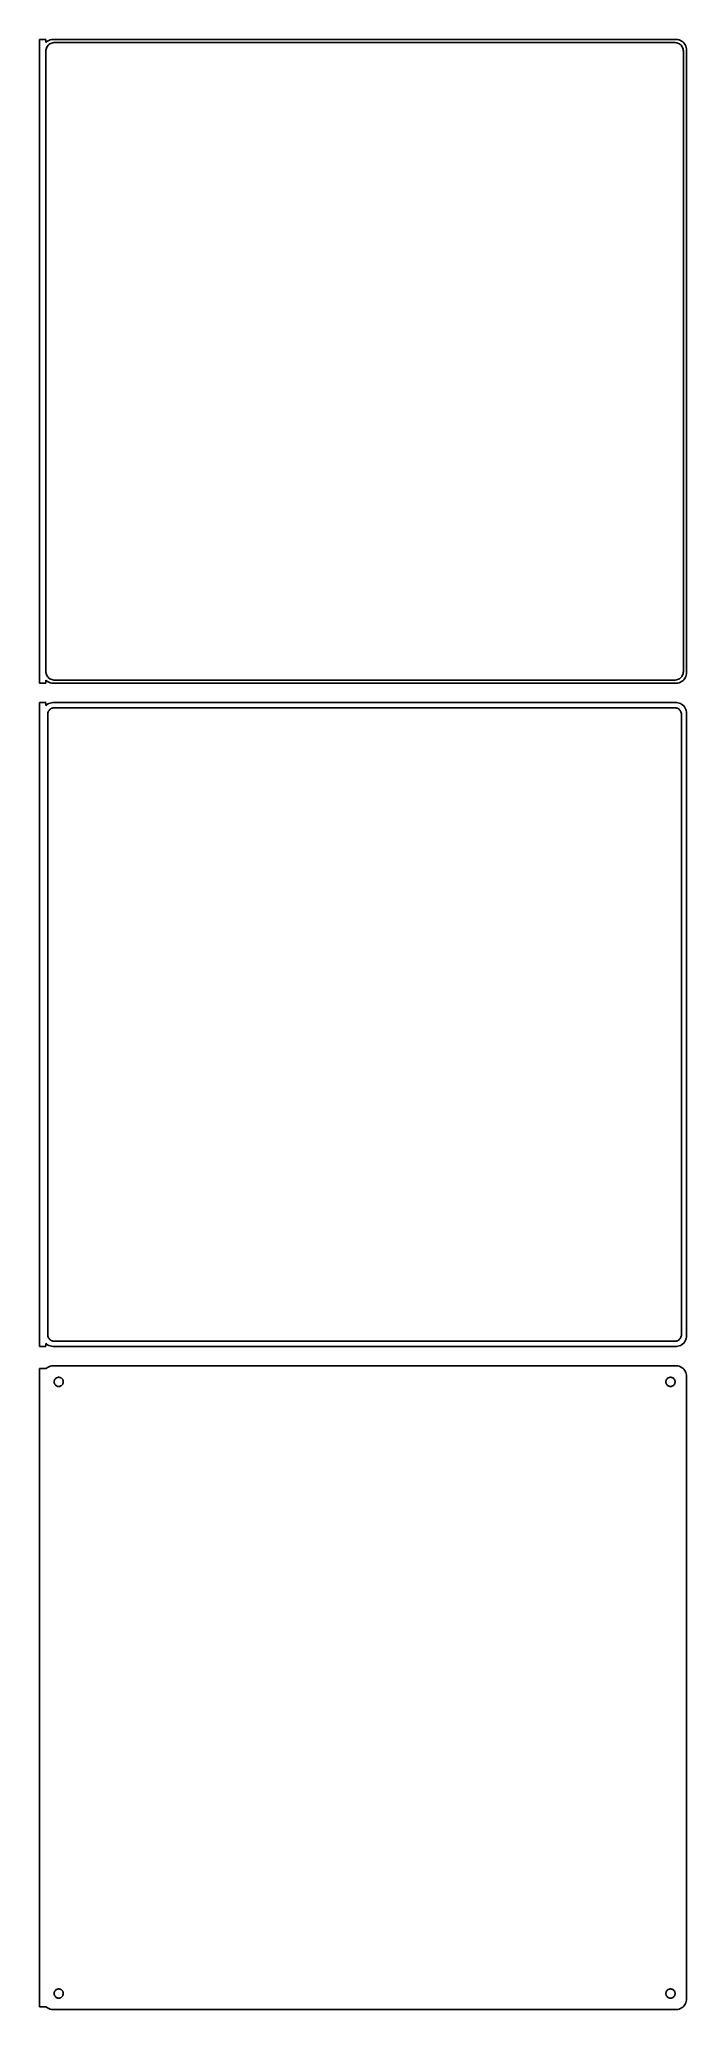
# Model space of a CAD drawing. Header units: metres. Extents: x -152 to 150, y 777 to 1695.
import ezdxf

# ---------------------------------------------------------------- set-up
doc = ezdxf.new("R2010")
doc.units = ezdxf.units.M

msp = doc.modelspace()

# ---------------------------------------------------------------- linework, layer by layer
for p, q in [((-148.5, 1694.99), (-151.5, 1694.99)), ((-151.5, 1694.99), (-151.5, 1395.01)), ((-148.5, 1693.56), (-148.5, 1694.99)), ((-148.187, 1693.85), (-148.5, 1693.56)), ((-148.5, 1689.5), (-148.468, 1690)), ((-148.5, 1400.5), (-148.5, 1689.5)), ((-148.468, 1690), (-148.374, 1690.49)), ((-148.374, 1690.49), (-148.219, 1690.97)), ((-148.219, 1690.97), (-148.005, 1691.43)), ((-147.679, 1694.22), (-148.187, 1693.85)), ((-148.005, 1691.43), (-147.736, 1691.85)), ((-147.736, 1691.85), (-147.416, 1692.24)), ((-147.129, 1694.52), (-147.679, 1694.22)), ((-147.416, 1692.24), (-147.05, 1692.58)), ((-146.545, 1694.76), (-147.129, 1694.52)), ((-147.05, 1692.58), (-146.643, 1692.88)), ((-146.643, 1692.88), (-146.203, 1693.12)), ((-145.937, 1694.91), (-146.545, 1694.76)), ((-146.203, 1693.12), (-145.736, 1693.3)), ((-145.314, 1694.99), (-145.937, 1694.91)), ((-145.736, 1693.3), (-145.25, 1693.43)), ((145.314, 1694.99), (-145.314, 1694.99)), ((-145.25, 1693.43), (-144.751, 1693.49)), ((-144.751, 1693.49), (144.751, 1693.49)), ((144.751, 1693.49), (145.25, 1693.43)), ((145.25, 1693.43), (145.736, 1693.3)), ((145.937, 1694.91), (145.314, 1694.99)), ((145.736, 1693.3), (146.203, 1693.12)), ((146.545, 1694.76), (145.937, 1694.91)), ((146.203, 1693.12), (146.643, 1692.88)), ((147.129, 1694.52), (146.545, 1694.76)), ((146.643, 1692.88), (147.05, 1692.58)), ((147.05, 1692.58), (147.416, 1692.24)), ((147.679, 1694.22), (147.129, 1694.52)), ((147.416, 1692.24), (147.736, 1691.85)), ((148.187, 1693.85), (147.679, 1694.22)), ((147.736, 1691.85), (148.005, 1691.43)), ((148.005, 1691.43), (148.219, 1690.97)), ((148.645, 1693.42), (148.187, 1693.85)), ((148.219, 1690.97), (148.374, 1690.49)), ((148.374, 1690.49), (148.468, 1690)), ((148.468, 1690), (148.5, 1689.5)), ((148.5, 1689.5), (148.5, 1400.5)), ((149.045, 1692.94), (148.645, 1693.42)), ((149.382, 1692.41), (149.045, 1692.94)), ((149.649, 1691.84), (149.382, 1692.41)), ((149.843, 1691.24), (149.649, 1691.84)), ((149.961, 1690.63), (149.843, 1691.24)), ((150, 1690), (149.961, 1690.63)), ((150, 1400), (150, 1690)), ((-148.468, 1400), (-148.5, 1400.5)), ((-148.5, 1396.44), (-148.187, 1396.15)), ((-148.5, 1395.01), (-148.5, 1396.44)), ((-148.374, 1399.51), (-148.468, 1400)), ((-148.219, 1399.03), (-148.374, 1399.51)), ((-148.005, 1398.57), (-148.219, 1399.03)), ((-148.187, 1396.15), (-147.679, 1395.78)), ((-147.736, 1398.15), (-148.005, 1398.57)), ((-147.416, 1397.76), (-147.736, 1398.15)), ((-147.679, 1395.78), (-147.129, 1395.48)), ((-147.05, 1397.42), (-147.416, 1397.76)), ((-147.129, 1395.48), (-146.545, 1395.24)), ((-146.643, 1397.12), (-147.05, 1397.42)), ((-146.203, 1396.88), (-146.643, 1397.12)), ((-145.736, 1396.7), (-146.203, 1396.88)), ((-145.25, 1396.57), (-145.736, 1396.7)), ((-144.751, 1396.51), (-145.25, 1396.57)), ((144.751, 1396.51), (-144.751, 1396.51)), ((145.25, 1396.57), (144.751, 1396.51)), ((145.736, 1396.7), (145.25, 1396.57)), ((146.203, 1396.88), (145.736, 1396.7)), ((146.643, 1397.12), (146.203, 1396.88)), ((146.545, 1395.24), (147.129, 1395.48)), ((147.05, 1397.42), (146.643, 1397.12)), ((147.416, 1397.76), (147.05, 1397.42)), ((147.129, 1395.48), (147.679, 1395.78)), ((147.736, 1398.15), (147.416, 1397.76)), ((147.679, 1395.78), (148.187, 1396.15)), ((148.005, 1398.57), (147.736, 1398.15)), ((148.219, 1399.03), (148.005, 1398.57)), ((148.187, 1396.15), (148.645, 1396.58)), ((148.374, 1399.51), (148.219, 1399.03)), ((148.468, 1400), (148.374, 1399.51)), ((148.5, 1400.5), (148.468, 1400)), ((148.645, 1396.58), (149.045, 1397.06)), ((149.045, 1397.06), (149.382, 1397.59)), ((149.382, 1397.59), (149.649, 1398.16)), ((149.649, 1398.16), (149.843, 1398.76)), ((149.843, 1398.76), (149.961, 1399.37)), ((149.961, 1399.37), (150, 1400)), ((-151.5, 1395.01), (-148.5, 1395.01)), ((-146.545, 1395.24), (-145.937, 1395.09)), ((-145.937, 1395.09), (-145.314, 1395.01)), ((-145.314, 1395.01), (145.314, 1395.01)), ((145.314, 1395.01), (145.937, 1395.09)), ((145.937, 1395.09), (146.545, 1395.24)), ((-148.5, 1385.98), (-151.5, 1385.98)), ((-151.5, 1385.98), (-151.5, 1086.02)), ((-148.5, 1384.56), (-148.5, 1385.98)), ((-148.187, 1384.85), (-148.5, 1384.56)), ((-147.679, 1385.22), (-148.187, 1384.85)), ((-147.129, 1385.52), (-147.679, 1385.22)), ((-147.613, 1380.5), (-147.588, 1380.89)), ((-147.613, 1091.5), (-147.613, 1380.5)), ((-147.588, 1380.89), (-147.515, 1381.27)), ((-147.515, 1381.27), (-147.394, 1381.65)), ((-147.394, 1381.65), (-147.228, 1382)), ((-147.228, 1382), (-147.018, 1382.33)), ((-146.545, 1385.76), (-147.129, 1385.52)), ((-147.018, 1382.33), (-146.769, 1382.63)), ((-146.769, 1382.63), (-146.484, 1382.9)), ((-145.937, 1385.91), (-146.545, 1385.76)), ((-146.484, 1382.9), (-146.168, 1383.13)), ((-146.168, 1383.13), (-145.825, 1383.32)), ((-145.314, 1385.99), (-145.937, 1385.91)), ((-145.825, 1383.32), (-145.462, 1383.46)), ((-145.462, 1383.46), (-145.083, 1383.56)), ((145.314, 1385.99), (-145.314, 1385.99)), ((-145.083, 1383.56), (-144.695, 1383.61)), ((-144.695, 1383.61), (144.695, 1383.61)), ((144.695, 1383.61), (145.083, 1383.56)), ((145.083, 1383.56), (145.462, 1383.46)), ((145.937, 1385.91), (145.314, 1385.99)), ((145.462, 1383.46), (145.825, 1383.32)), ((145.825, 1383.32), (146.168, 1383.13)), ((146.545, 1385.76), (145.937, 1385.91)), ((146.168, 1383.13), (146.484, 1382.9)), ((146.484, 1382.9), (146.769, 1382.63)), ((147.129, 1385.52), (146.545, 1385.76)), ((146.769, 1382.63), (147.018, 1382.33)), ((147.018, 1382.33), (147.228, 1382)), ((147.679, 1385.22), (147.129, 1385.52)), ((147.228, 1382), (147.394, 1381.65)), ((147.394, 1381.65), (147.515, 1381.27)), ((147.515, 1381.27), (147.588, 1380.89)), ((147.588, 1380.89), (147.613, 1380.5)), ((147.613, 1380.5), (147.613, 1091.5)), ((148.187, 1384.85), (147.679, 1385.22)), ((148.645, 1384.42), (148.187, 1384.85)), ((149.045, 1383.94), (148.645, 1384.42)), ((149.382, 1383.41), (149.045, 1383.94)), ((149.649, 1382.84), (149.382, 1383.41)), ((149.843, 1382.24), (149.649, 1382.84)), ((149.961, 1381.63), (149.843, 1382.24)), ((150, 1381), (149.961, 1381.63)), ((150, 1091), (150, 1381)), ((-151.5, 1086.02), (-148.5, 1086.02)), ((-148.5, 1086.02), (-148.5, 1087.44)), ((-148.5, 1087.44), (-148.187, 1087.15)), ((-148.187, 1087.15), (-147.679, 1086.78)), ((-147.679, 1086.78), (-147.129, 1086.48)), ((-147.588, 1091.11), (-147.613, 1091.5)), ((-147.515, 1090.73), (-147.588, 1091.11)), ((-147.394, 1090.35), (-147.515, 1090.73)), ((-147.228, 1090), (-147.394, 1090.35)), ((-147.018, 1089.67), (-147.228, 1090)), ((-147.129, 1086.48), (-146.545, 1086.24)), ((-146.769, 1089.37), (-147.018, 1089.67)), ((-146.484, 1089.1), (-146.769, 1089.37)), ((-146.545, 1086.24), (-145.937, 1086.09)), ((-146.168, 1088.87), (-146.484, 1089.1)), ((-145.825, 1088.68), (-146.168, 1088.87)), ((-145.937, 1086.09), (-145.314, 1086.01)), ((-145.462, 1088.54), (-145.825, 1088.68)), ((-145.083, 1088.44), (-145.462, 1088.54)), ((-145.314, 1086.01), (145.314, 1086.01)), ((-144.695, 1088.39), (-145.083, 1088.44)), ((144.695, 1088.39), (-144.695, 1088.39)), ((145.083, 1088.44), (144.695, 1088.39)), ((145.462, 1088.54), (145.083, 1088.44)), ((145.314, 1086.01), (145.937, 1086.09)), ((145.825, 1088.68), (145.462, 1088.54)), ((146.168, 1088.87), (145.825, 1088.68)), ((145.937, 1086.09), (146.545, 1086.24)), ((146.484, 1089.1), (146.168, 1088.87)), ((146.769, 1089.37), (146.484, 1089.1)), ((146.545, 1086.24), (147.129, 1086.48)), ((147.018, 1089.67), (146.769, 1089.37)), ((147.228, 1090), (147.018, 1089.67)), ((147.129, 1086.48), (147.679, 1086.78)), ((147.394, 1090.35), (147.228, 1090)), ((147.515, 1090.73), (147.394, 1090.35)), ((147.588, 1091.11), (147.515, 1090.73)), ((147.613, 1091.5), (147.588, 1091.11)), ((147.679, 1086.78), (148.187, 1087.15)), ((148.187, 1087.15), (148.645, 1087.58)), ((148.645, 1087.58), (149.045, 1088.06)), ((149.045, 1088.06), (149.382, 1088.59)), ((149.382, 1088.59), (149.649, 1089.16)), ((149.649, 1089.16), (149.843, 1089.76)), ((149.843, 1089.76), (149.961, 1090.37)), ((149.961, 1090.37), (150, 1091)), ((-148.5, 1075.65), (-151.5, 1075.65)), ((-151.5, 1075.65), (-151.5, 778.347)), ((-148.187, 1075.85), (-148.5, 1075.56)), ((-148.5, 1075.56), (-148.5, 1075.65)), ((-147.679, 1076.22), (-148.187, 1075.85)), ((-147.129, 1076.52), (-147.679, 1076.22)), ((-146.545, 1076.76), (-147.129, 1076.52)), ((-145.937, 1076.91), (-146.545, 1076.76)), ((-145.314, 1076.99), (-145.937, 1076.91)), ((145.314, 1076.99), (-145.314, 1076.99)), ((145.937, 1076.91), (145.314, 1076.99)), ((146.545, 1076.76), (145.937, 1076.91)), ((147.129, 1076.52), (146.545, 1076.76)), ((147.679, 1076.22), (147.129, 1076.52)), ((148.187, 1075.85), (147.679, 1076.22)), ((148.645, 1075.42), (148.187, 1075.85)), ((149.045, 1074.94), (148.645, 1075.42)), ((149.382, 1074.41), (149.045, 1074.94)), ((149.649, 1073.84), (149.382, 1074.41)), ((-144.635, 1069.5), (-144.618, 1069.77)), ((-144.618, 1069.23), (-144.635, 1069.5)), ((-144.618, 1069.77), (-144.568, 1070.03)), ((-144.568, 1068.97), (-144.618, 1069.23)), ((-144.568, 1070.03), (-144.485, 1070.29)), ((-144.485, 1068.71), (-144.568, 1068.97)), ((-144.485, 1070.29), (-144.371, 1070.53)), ((-144.371, 1068.47), (-144.485, 1068.71)), ((-144.371, 1070.53), (-144.227, 1070.76)), ((-144.227, 1068.24), (-144.371, 1068.47)), ((-144.227, 1070.76), (-144.057, 1070.96)), ((-144.057, 1068.04), (-144.227, 1068.24)), ((-144.057, 1070.96), (-143.861, 1071.15)), ((-143.861, 1067.85), (-144.057, 1068.04)), ((-143.861, 1071.15), (-143.644, 1071.3)), ((-143.644, 1067.7), (-143.861, 1067.85)), ((-143.644, 1071.3), (-143.409, 1071.43)), ((-143.409, 1067.57), (-143.644, 1067.7)), ((-143.409, 1071.43), (-143.16, 1071.53)), ((-143.16, 1067.47), (-143.409, 1067.57)), ((-143.16, 1071.53), (-142.9, 1071.6)), ((-142.9, 1067.4), (-143.16, 1067.47)), ((-142.9, 1071.6), (-142.634, 1071.63)), ((-142.634, 1067.37), (-142.9, 1067.4)), ((-142.634, 1071.63), (-142.366, 1071.63)), ((-142.366, 1067.37), (-142.634, 1067.37)), ((-142.366, 1071.63), (-142.1, 1071.6)), ((-142.1, 1067.4), (-142.366, 1067.37)), ((-142.1, 1071.6), (-141.84, 1071.53)), ((-141.84, 1067.47), (-142.1, 1067.4)), ((-141.84, 1071.53), (-141.591, 1071.43)), ((-141.591, 1067.57), (-141.84, 1067.47)), ((-141.591, 1071.43), (-141.356, 1071.3)), ((-141.356, 1067.7), (-141.591, 1067.57)), ((-141.356, 1071.3), (-141.139, 1071.15)), ((-141.139, 1067.85), (-141.356, 1067.7)), ((-141.139, 1071.15), (-140.943, 1070.96)), ((-140.943, 1068.04), (-141.139, 1067.85)), ((-140.943, 1070.96), (-140.773, 1070.76)), ((-140.773, 1068.24), (-140.943, 1068.04)), ((-140.773, 1070.76), (-140.629, 1070.53)), ((-140.629, 1068.47), (-140.773, 1068.24)), ((-140.629, 1070.53), (-140.515, 1070.29)), ((-140.515, 1068.71), (-140.629, 1068.47)), ((-140.515, 1070.29), (-140.432, 1070.03)), ((-140.432, 1068.97), (-140.515, 1068.71)), ((-140.432, 1070.03), (-140.382, 1069.77)), ((-140.382, 1069.23), (-140.432, 1068.97)), ((-140.382, 1069.77), (-140.365, 1069.5)), ((-140.365, 1069.5), (-140.382, 1069.23)), ((140.365, 1069.5), (140.382, 1069.77)), ((140.382, 1069.23), (140.365, 1069.5)), ((140.382, 1069.77), (140.432, 1070.03)), ((140.432, 1068.97), (140.382, 1069.23)), ((140.432, 1070.03), (140.515, 1070.29)), ((140.515, 1068.71), (140.432, 1068.97)), ((140.515, 1070.29), (140.629, 1070.53)), ((140.629, 1068.47), (140.515, 1068.71)), ((140.629, 1070.53), (140.773, 1070.76)), ((140.773, 1068.24), (140.629, 1068.47)), ((140.773, 1070.76), (140.943, 1070.96)), ((140.943, 1068.04), (140.773, 1068.24)), ((140.943, 1070.96), (141.139, 1071.15)), ((141.139, 1067.85), (140.943, 1068.04)), ((141.139, 1071.15), (141.356, 1071.3)), ((141.356, 1067.7), (141.139, 1067.85)), ((141.356, 1071.3), (141.591, 1071.43)), ((141.591, 1067.57), (141.356, 1067.7)), ((141.591, 1071.43), (141.84, 1071.53)), ((141.84, 1067.47), (141.591, 1067.57)), ((141.84, 1071.53), (142.1, 1071.6)), ((142.1, 1067.4), (141.84, 1067.47)), ((142.1, 1071.6), (142.366, 1071.63)), ((142.366, 1067.37), (142.1, 1067.4)), ((142.366, 1071.63), (142.634, 1071.63)), ((142.634, 1067.37), (142.366, 1067.37)), ((142.634, 1071.63), (142.9, 1071.6)), ((142.9, 1067.4), (142.634, 1067.37)), ((142.9, 1071.6), (143.16, 1071.53)), ((143.16, 1067.47), (142.9, 1067.4)), ((143.16, 1071.53), (143.409, 1071.43)), ((143.409, 1067.57), (143.16, 1067.47)), ((143.409, 1071.43), (143.644, 1071.3)), ((143.644, 1067.7), (143.409, 1067.57)), ((143.644, 1071.3), (143.861, 1071.15)), ((143.861, 1067.85), (143.644, 1067.7)), ((143.861, 1071.15), (144.057, 1070.96)), ((144.057, 1068.04), (143.861, 1067.85)), ((144.057, 1070.96), (144.227, 1070.76)), ((144.227, 1068.24), (144.057, 1068.04)), ((144.227, 1070.76), (144.371, 1070.53)), ((144.371, 1068.47), (144.227, 1068.24)), ((144.371, 1070.53), (144.485, 1070.29)), ((144.485, 1068.71), (144.371, 1068.47)), ((144.485, 1070.29), (144.568, 1070.03)), ((144.568, 1068.97), (144.485, 1068.71)), ((144.568, 1070.03), (144.618, 1069.77)), ((144.618, 1069.23), (144.568, 1068.97)), ((144.618, 1069.77), (144.635, 1069.5)), ((144.635, 1069.5), (144.618, 1069.23)), ((149.843, 1073.24), (149.649, 1073.84)), ((149.961, 1072.63), (149.843, 1073.24)), ((150, 1072), (149.961, 1072.63)), ((150, 782), (150, 1072)), ((-144.635, 784.5), (-144.618, 784.768)), ((-144.618, 784.232), (-144.635, 784.5)), ((-144.618, 784.768), (-144.568, 785.031)), ((-144.568, 783.969), (-144.618, 784.232)), ((-144.568, 785.031), (-144.485, 785.286)), ((-144.485, 783.714), (-144.568, 783.969)), ((-144.485, 785.286), (-144.371, 785.529)), ((-144.371, 783.471), (-144.485, 783.714)), ((-144.371, 785.529), (-144.227, 785.755)), ((-144.227, 783.245), (-144.371, 783.471)), ((-144.227, 785.755), (-144.057, 785.962)), ((-144.057, 783.038), (-144.227, 783.245)), ((-144.057, 785.962), (-143.861, 786.145)), ((-143.861, 782.855), (-144.057, 783.038)), ((-143.861, 786.145), (-143.644, 786.303)), ((-143.644, 782.697), (-143.861, 782.855)), ((-143.644, 786.303), (-143.409, 786.432)), ((-143.409, 782.568), (-143.644, 782.697)), ((-143.409, 786.432), (-143.16, 786.531)), ((-143.16, 782.469), (-143.409, 782.568)), ((-143.16, 786.531), (-142.9, 786.597)), ((-142.9, 782.403), (-143.16, 782.469)), ((-142.9, 786.597), (-142.634, 786.631)), ((-142.634, 782.369), (-142.9, 782.403)), ((-142.634, 786.631), (-142.366, 786.631)), ((-142.366, 782.369), (-142.634, 782.369)), ((-142.366, 786.631), (-142.1, 786.597)), ((-142.1, 782.403), (-142.366, 782.369)), ((-142.1, 786.597), (-141.84, 786.531)), ((-141.84, 782.469), (-142.1, 782.403)), ((-141.84, 786.531), (-141.591, 786.432)), ((-141.591, 782.568), (-141.84, 782.469)), ((-141.591, 786.432), (-141.356, 786.303)), ((-141.356, 782.697), (-141.591, 782.568)), ((-141.356, 786.303), (-141.139, 786.145)), ((-141.139, 782.855), (-141.356, 782.697)), ((-141.139, 786.145), (-140.943, 785.962)), ((-140.943, 783.038), (-141.139, 782.855)), ((-140.943, 785.962), (-140.773, 785.755)), ((-140.773, 783.245), (-140.943, 783.038)), ((-140.773, 785.755), (-140.629, 785.529)), ((-140.629, 783.471), (-140.773, 783.245)), ((-140.629, 785.529), (-140.515, 785.286)), ((-140.515, 783.714), (-140.629, 783.471)), ((-140.515, 785.286), (-140.432, 785.031)), ((-140.432, 783.969), (-140.515, 783.714)), ((-140.432, 785.031), (-140.382, 784.768)), ((-140.382, 784.232), (-140.432, 783.969)), ((-140.382, 784.768), (-140.365, 784.5)), ((-140.365, 784.5), (-140.382, 784.232)), ((140.365, 784.5), (140.382, 784.768)), ((140.382, 784.232), (140.365, 784.5)), ((140.382, 784.768), (140.432, 785.031)), ((140.432, 783.969), (140.382, 784.232)), ((140.432, 785.031), (140.515, 785.286)), ((140.515, 783.714), (140.432, 783.969)), ((140.515, 785.286), (140.629, 785.529)), ((140.629, 783.471), (140.515, 783.714)), ((140.629, 785.529), (140.773, 785.755)), ((140.773, 783.245), (140.629, 783.471)), ((140.773, 785.755), (140.943, 785.962)), ((140.943, 783.038), (140.773, 783.245)), ((140.943, 785.962), (141.139, 786.145)), ((141.139, 782.855), (140.943, 783.038)), ((141.139, 786.145), (141.356, 786.303)), ((141.356, 782.697), (141.139, 782.855)), ((141.356, 786.303), (141.591, 786.432)), ((141.591, 782.568), (141.356, 782.697)), ((141.591, 786.432), (141.84, 786.531)), ((141.84, 782.469), (141.591, 782.568)), ((141.84, 786.531), (142.1, 786.597)), ((142.1, 782.403), (141.84, 782.469)), ((142.1, 786.597), (142.366, 786.631)), ((142.366, 782.369), (142.1, 782.403)), ((142.366, 786.631), (142.634, 786.631)), ((142.634, 782.369), (142.366, 782.369)), ((142.634, 786.631), (142.9, 786.597)), ((142.9, 782.403), (142.634, 782.369)), ((142.9, 786.597), (143.16, 786.531)), ((143.16, 782.469), (142.9, 782.403)), ((143.16, 786.531), (143.409, 786.432)), ((143.409, 782.568), (143.16, 782.469)), ((143.409, 786.432), (143.644, 786.303)), ((143.644, 782.697), (143.409, 782.568)), ((143.644, 786.303), (143.861, 786.145)), ((143.861, 782.855), (143.644, 782.697)), ((143.861, 786.145), (144.057, 785.962)), ((144.057, 783.038), (143.861, 782.855)), ((144.057, 785.962), (144.227, 785.755)), ((144.227, 783.245), (144.057, 783.038)), ((144.227, 785.755), (144.371, 785.529)), ((144.371, 783.471), (144.227, 783.245)), ((144.371, 785.529), (144.485, 785.286)), ((144.485, 783.714), (144.371, 783.471)), ((144.485, 785.286), (144.568, 785.031)), ((144.568, 783.969), (144.485, 783.714)), ((144.568, 785.031), (144.618, 784.768)), ((144.618, 784.232), (144.568, 783.969)), ((144.618, 784.768), (144.635, 784.5)), ((144.635, 784.5), (144.618, 784.232)), ((149.649, 780.159), (149.843, 780.757)), ((149.843, 780.757), (149.961, 781.373)), ((149.961, 781.373), (150, 782)), ((-151.5, 778.347), (-148.5, 778.347)), ((-148.5, 778.347), (-148.5, 778.441)), ((-148.5, 778.441), (-148.187, 778.147)), ((-148.187, 778.147), (-147.679, 777.778)), ((-147.679, 777.778), (-147.129, 777.476)), ((-147.129, 777.476), (-146.545, 777.245)), ((-146.545, 777.245), (-145.937, 777.089)), ((-145.937, 777.089), (-145.314, 777.01)), ((-145.314, 777.01), (145.314, 777.01)), ((145.314, 777.01), (145.937, 777.089)), ((145.937, 777.089), (146.545, 777.245)), ((146.545, 777.245), (147.129, 777.476)), ((147.129, 777.476), (147.679, 777.778)), ((147.679, 777.778), (148.187, 778.147)), ((148.187, 778.147), (148.645, 778.577)), ((148.645, 778.577), (149.045, 779.061)), ((149.045, 779.061), (149.382, 779.591)), ((149.382, 779.591), (149.649, 780.159))]:
    msp.add_line(p, q)

doc.saveas('drawing.dxf')
